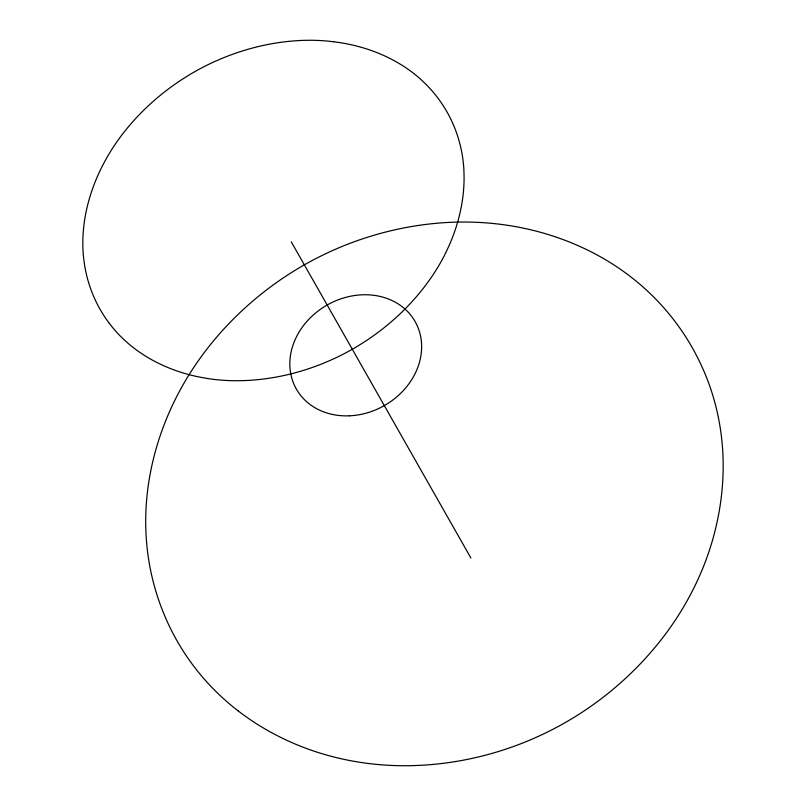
<?xml version="1.0" encoding="UTF-8"?>
<svg xmlns="http://www.w3.org/2000/svg" width="806" height="806" viewBox="0 0 806 806"><rect width="100%" height="100%" fill="white"/><g stroke="black" fill="none" stroke-linecap="round" stroke-linejoin="round"><path stroke-width="1.21" d="M333.674 41.731L326.823 41.005A194.357 155.165 -29.5 0 0 298.845 40.572L291.752 41.076A202.225 161.754 -29.6 0 0 221.368 58.657L214.587 61.588A194.296 155.074 -29.6 0 0 188.413 75.421L182.146 79.371A202.225 161.754 -29.6 0 0 127.529 127.852L123.036 133.453A194.347 155.145 -29.7 0 0 107.248 156.969L103.873 163.074A202.175 161.684 -29.5 0 0 83.713 226.96L83.139 233.438A194.478 155.357 -29.8 0 0 83.733 258.998L84.61 265.255A202.094 161.543 -29.5 0 0 108.75 322.591M237.931 710.731C215.545 693.452 196.231 672.214 181.37 648.145A300.85 267.37 -29.3 0 1 150.934 571.928C145.261 545.158 144.294 517.472 147.629 490.33A301.071 267.763 -29.4 0 1 169.975 410.667C181.41 384.986 196.593 361.028 214.658 339.497A301.202 267.985 -29.5 0 1 277.435 281.919C300.779 265.476 326.259 252.087 353.038 242.193A301.192 267.975 -29.7 0 1 435.895 223.333C463.762 220.753 492.003 222.003 519.487 227.352A301.051 267.713 -29.9 0 1 597.125 254.978C621.164 267.965 643.067 284.921 661.454 305.152A300.819 267.32 -29.9 0 1 705.492 374.881C716.353 401.348 722.206 429.779 723.063 458.362A300.608 266.937 -29.8 0 1 710.257 547.637C700.565 578.073 685.614 606.747 666.693 632.468A300.477 266.705 -29.7 0 1 596.138 702.55C568.976 722.418 538.761 738.064 506.863 748.804A300.487 266.726 -29.5 0 1 409.67 765.69C378.175 766.214 346.58 761.761 316.607 752.008A300.628 266.977 -29.4 0 1 237.931 710.731M108.739 322.601L112.649 327.589A194.649 155.629 -29.8 0 0 130.894 345.683L136.083 349.703A202.004 161.412 -29.5 0 0 199.213 377.017L206.437 378.346A194.79 155.86 -29.7 0 0 236.45 380.734L244.168 380.593A201.953 161.321 -29.6 0 0 322.36 363.687L329.966 360.504A194.851 155.951 -29.6 0 0 359.264 345.149L366.246 340.696A201.953 161.321 -29.6 0 0 425.427 285.546L430.061 279.198A194.8 155.88 -29.5 0 0 445.738 252.792L448.922 246.001A202.004 161.401 -29.7 0 0 464.085 177.34L463.924 170.66A194.669 155.669 -29.4 0 0 460.145 144.838L458.443 138.652A202.084 161.532 -29.7 0 0 426.666 85.033L422.173 80.65A194.498 155.397 -29.4 0 0 402.063 65.266L396.552 61.981A202.165 161.663 -29.7 0 0 333.664 41.741M291.278 241.84L470.885 558.004M349.401 415.815A68.308 57.851 -29.6 0 0 415.715 322.642A68.308 57.851 -29.6 0 0 302.089 327.478A68.308 57.851 -29.6 0 0 349.401 415.815"/></g></svg>
